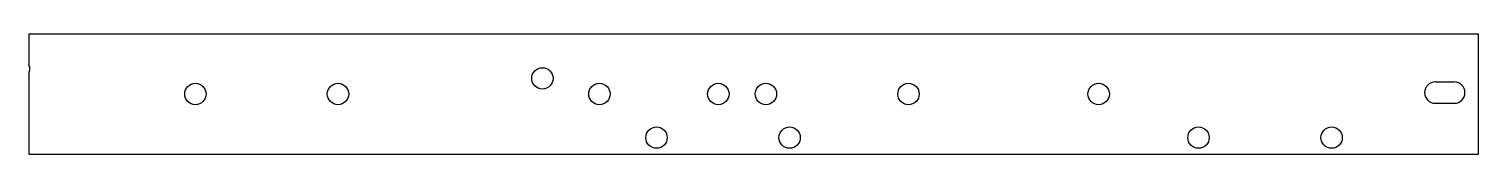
# Model space of a CAD drawing. Header units: millimetres. Extents: x 0 to 305, y 0 to 25.
import ezdxf

# ---------------------------------------------------------------- set-up
doc = ezdxf.new("R2010")
doc.units = ezdxf.units.MM

msp = doc.modelspace()

# ---------------------------------------------------------------- linework, layer by layer
for p, q in [((0, 25.4), (304.8, 25.4)), ((0, 25.4), (0, 18.8)), ((304.8, 25.4), (304.8, 0)), ((0, 17.2), (0, 0)), ((295.8, 15.25), (299.8, 15.25)), ((295.8, 10.75), (299.8, 10.75)), ((0, 0), (304.8, 0))]:
    msp.add_line(p, q)
for centre in [(108, 16), (35, 12.7), (65, 12.7), (120, 12.7), (145, 12.7), (155, 12.7), (185, 12.7), (225, 12.7), (132, 3.5), (160, 3.5), (246, 3.5), (274, 3.5)]:
    msp.add_circle(centre, 2.25)
for centre, radius, start, end in [((-1.5, 18), 1.7, 331.9275, 388.0725), ((295.8, 13), 2.25, 90, 270), ((299.8, 13), 2.25, 270, 450)]:
    msp.add_arc(centre, radius, start, end)

doc.saveas('drawing.dxf')
